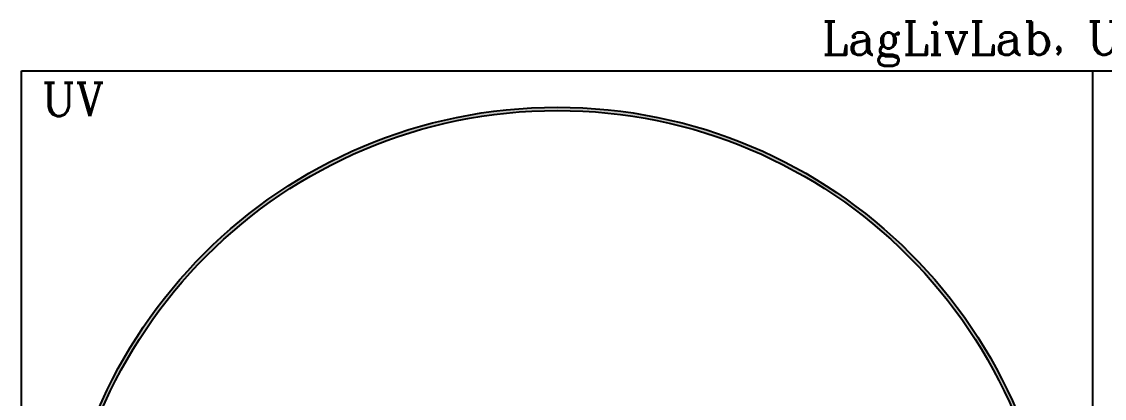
# Model space of a CAD drawing. Extents: x 97062 to 182372, y 141672 to 394177.
# Drawn here: x 117572 to 150320, y 196560 to 207962 of the extents above; entities that cross this region are included whole.
import ezdxf

# ---------------------------------------------------------------- set-up
doc = ezdxf.new("R2010")
doc.units = 13
doc.header["$MEASUREMENT"] = 0
doc.layers.add('Control', color=92, linetype='Continuous')
doc.layers.add('Flow', color=7, linetype='Continuous')
doc.styles.add('Title', font='complex.shx', dxfattribs={"height": 1000})

msp = doc.modelspace()

# ---------------------------------------------------------------- hatches: boundary and pattern name
at = {"layer": 'Control'}
h = msp.add_hatch(color=256, dxfattribs=at)
h.dxf.hatch_style = 1
h.paths.add_polyline_path([(148872, 190272, 1), (118672, 190272, 1)])
h.paths.add_polyline_path([(118772, 190272, -1), (148772, 190272, -1)], flags=16)

# ---------------------------------------------------------------- linework, layer by layer
at = {"layer": 'Flow'}
for p, q in [((117572, 204472), (117572, 206472)), ((149972, 174072), (149972, 206472))]:
    msp.add_line(p, q, dxfattribs=at)
msp.add_lwpolyline([(117572, 206472), (182372, 206472), (182372, 141672), (117572, 141672)], close=True, dxfattribs=at)
for radius in [15100, 15000]:
    msp.add_circle((133772, 190272), radius, dxfattribs=at)

# ---------------------------------------------------------------- texts
at = {"layer": 'Flow', "insert": (182193, 207296), "char_height": 1000, "width": 46951.24, "attachment_point": 6, "style": 'Title'}
msp.add_mtext('LagLivLab, University of Oslo CellMazeRace  28.09.2025', dxfattribs=at)
at = {"layer": 'Flow', "insert": (120067, 205606), "char_height": 1000, "attachment_point": 6, "style": 'Title'}
msp.add_mtext('UV', dxfattribs=at)

doc.saveas('drawing.dxf')
